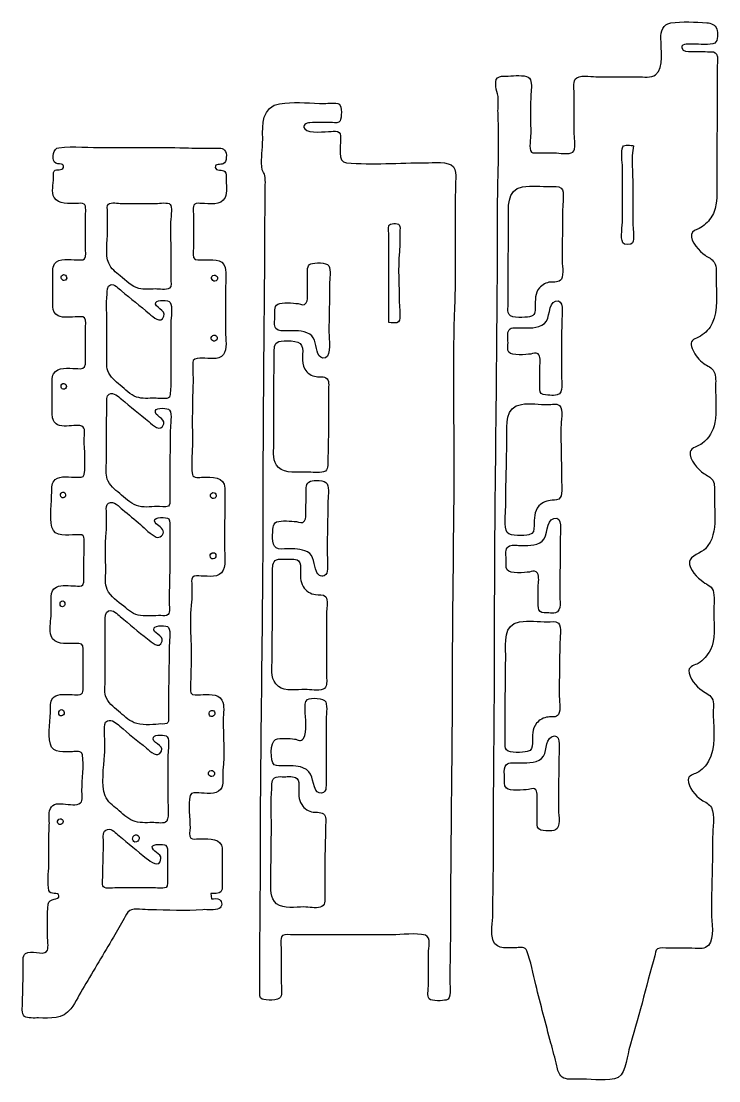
# Model space of a CAD drawing. Extents: x 1 to 424, y 37 to 680.
import ezdxf

# ---------------------------------------------------------------- set-up
doc = ezdxf.new("R2010")
doc.units = 0
doc.header["$MEASUREMENT"] = 0
doc.layers.add('LAYER_1', color=160, linetype='Continuous')

# ---------------------------------------------------------------- blocks, each defined once
blk = doc.blocks.new('AI9-BLK3')
at = {"layer": 'LAYER_1', "color": 7}
for points, knots in [([(-44.27, 272.11), (-46.51, 271.82), (-48.62, 271.82), (-50.62, 270.82), (-59.56, 266.41), (-57.39, 255.59), (-57.74, 247.59), (-57.97, 242.48), (-58.8, 236.77), (-58.03, 231.72), (-57.8, 230.37), (-56.56, 229.54), (-56.33, 228.13), (-55.8, 224.66), (-56.27, 220.72), (-56.27, 217.25), (-56.27, 158.81), (-57.33, 100.37), (-57.33, 41.92), (-57.33, -37.69), (-59.09, -117.36), (-59.09, -196.91), (-59.09, -215.9), (-59.44, -234.77), (-59.44, -253.71), (-59.44, -253.71), (-59.44, -266.76), (-59.44, -266.76), (-59.44, -268.4), (-59.85, -270.76), (-58.03, -271.52), (-55.86, -272.4), (-47.98, -272.52), (-46.8, -270.29), (-45.68, -268.29), (-46.39, -264.46), (-46.39, -262.17), (-46.39, -262.17), (-46.39, -242.42), (-46.39, -242.42), (-46.39, -240.42), (-47.45, -234.18), (-45.63, -233.01), (-44.1, -232.01), (-41.1, -232.54), (-39.33, -232.54), (-39.33, -232.54), (-23.81, -232.54), (-23.81, -232.54), (-23.81, -232.54), (20.64, -232.54), (20.64, -232.54), (26.75, -232.54), (35.16, -231.07), (41.04, -232.77), (44.8, -233.89), (42.86, -240.65), (42.86, -243.47), (42.86, -243.47), (42.86, -263.94), (42.86, -263.94), (42.86, -265.93), (41.98, -269.7), (43.39, -271.28), (45.1, -273.11), (51.51, -272.46), (53.74, -272.05), (57.27, -271.4), (55.92, -263.82), (55.92, -261.11), (55.92, -249.41), (56.27, -237.65), (56.27, -225.84), (56.27, -175.92), (57.33, -125.94), (57.33, -75.91), (57.33, -31.46), (58.33, 12.94), (58.33, 57.44), (58.33, 87.55), (57.44, 118.01), (58.74, 148.11), (59.68, 168.75), (58.8, 189.5), (59.09, 210.2), (59.15, 215.61), (59.44, 220.96), (59.44, 226.43), (59.44, 228.78), (59.68, 231.42), (58.15, 233.42), (55.27, 237.19), (45.45, 235.95), (41.1, 235.95), (25.28, 235.95), (8.82, 234.6), (-6.88, 235.95), (-12.41, 236.42), (-10.41, 246.12), (-10.41, 250.06), (-10.41, 251.41), (-10.11, 253.41), (-11.23, 254.41), (-12.41, 255.41), (-14.7, 255), (-16.05, 255), (-19.81, 255), (-29.46, 253.35), (-32.16, 256.47), (-34.04, 258.65), (-31.04, 260.17), (-29.1, 260.23), (-24.58, 260.47), (-19.93, 260.29), (-15.35, 260.29), (-13.99, 260.29), (-11.35, 259.76), (-10.64, 261.35), (-9.88, 263.17), (-9.35, 270.35), (-11.23, 271.46), (-13.35, 272.76), (-17.87, 271.93), (-20.28, 271.93), (-28.05, 271.93), (-36.75, 273.11), (-44.27, 272.11)], [0, 0, 0, 0, 1, 1, 1, 2, 2, 2, 3, 3, 3, 4, 4, 4, 5, 5, 5, 6, 6, 6, 7, 7, 7, 8, 8, 8, 9, 9, 9, 10, 10, 10, 11, 11, 11, 12, 12, 12, 13, 13, 13, 14, 14, 14, 15, 15, 15, 16, 16, 16, 17, 17, 17, 18, 18, 18, 19, 19, 19, 20, 20, 20, 21, 21, 21, 22, 22, 22, 23, 23, 23, 24, 24, 24, 25, 25, 25, 26, 26, 26, 27, 27, 27, 28, 28, 28, 29, 29, 29, 30, 30, 30, 31, 31, 31, 32, 32, 32, 33, 33, 33, 34, 34, 34, 35, 35, 35, 36, 36, 36, 37, 37, 37, 38, 38, 38, 39, 39, 39, 40, 40, 40, 41, 41, 41, 42, 42, 42, 42]), ([(18.87, 138.94), (20.23, 138.94), (23.87, 138.23), (24.81, 139.47), (26.4, 141.47), (25.22, 148.4), (25.22, 150.93), (25.22, 161.1), (24.28, 171.8), (25.28, 181.98), (25.64, 185.92), (25.58, 189.91), (25.58, 193.97), (25.58, 195.09), (25.99, 197.32), (25.16, 198.32), (24.28, 199.5), (19.4, 199.32), (18.93, 197.79), (18.4, 195.91), (18.87, 193.38), (18.87, 191.5), (18.87, 191.5), (18.87, 178.09), (18.87, 178.09), (18.87, 178.09), (18.87, 162.22), (18.87, 162.22), (18.87, 162.22), (18.87, 138.94), (18.87, 138.94)], [0, 0, 0, 0, 1, 1, 1, 2, 2, 2, 3, 3, 3, 4, 4, 4, 5, 5, 5, 6, 6, 6, 7, 7, 7, 8, 8, 8, 9, 9, 9, 10, 10, 10, 10]), ([(-28.4, 174.63), (-30.93, 173.63), (-30.52, 170.39), (-30.52, 168.22), (-30.52, 168.22), (-30.52, 156.22), (-30.52, 156.22), (-30.52, 154.52), (-30.22, 152.4), (-31.22, 150.93), (-32.57, 148.76), (-34.28, 150.28), (-36.16, 150.52), (-39.28, 150.87), (-45.74, 151.52), (-48.51, 150.11), (-51.09, 148.76), (-50.27, 144.82), (-50.27, 142.46), (-50.33, 140.35), (-50.98, 137.23), (-49.68, 135.41), (-48.27, 133.47), (-45.33, 134), (-43.22, 134), (-38.34, 134), (-33.57, 134.41), (-29.16, 131.94), (-25.4, 129.94), (-25.46, 123.83), (-24.22, 120.24), (-23.52, 118.3), (-21.7, 116.83), (-19.64, 117.65), (-15.76, 119.12), (-17.46, 129.47), (-17.46, 132.94), (-17.46, 142.7), (-17.11, 152.4), (-17.11, 162.22), (-17.11, 165.22), (-16.05, 170.8), (-17.58, 173.45), (-18.87, 175.68), (-26.22, 175.51), (-28.4, 174.63)], [0, 0, 0, 0, 1, 1, 1, 2, 2, 2, 3, 3, 3, 4, 4, 4, 5, 5, 5, 6, 6, 6, 7, 7, 7, 8, 8, 8, 9, 9, 9, 10, 10, 10, 11, 11, 11, 12, 12, 12, 13, 13, 13, 14, 14, 14, 15, 15, 15, 15]), ([(-47.8, 127.41), (-51.15, 126.47), (-50.62, 122.94), (-50.62, 120.24), (-50.62, 112.77), (-50.98, 105.36), (-50.98, 98.01), (-50.98, 98.01), (-50.98, 64.85), (-50.98, 64.85), (-50.98, 60.09), (-51.98, 54.68), (-48.15, 51.15), (-43.92, 47.16), (-36.28, 48.27), (-30.87, 48.27), (-27.75, 48.27), (-23.7, 47.57), (-20.7, 48.45), (-17.46, 49.39), (-18.29, 52.74), (-18.17, 55.33), (-17.93, 61.85), (-17.82, 68.44), (-17.82, 75.08), (-17.82, 75.08), (-17.82, 96.96), (-17.82, 96.96), (-17.82, 99.13), (-17.05, 103.25), (-18.64, 104.95), (-20.34, 106.72), (-23.11, 105.89), (-25.22, 106.19), (-28.05, 106.54), (-30.63, 108.36), (-32.1, 110.71), (-35.1, 115.42), (-32.28, 120.59), (-34.04, 125.12), (-35.34, 128.59), (-44.86, 128.29), (-47.8, 127.41)], [0, 0, 0, 0, 1, 1, 1, 2, 2, 2, 3, 3, 3, 4, 4, 4, 5, 5, 5, 6, 6, 6, 7, 7, 7, 8, 8, 8, 9, 9, 9, 10, 10, 10, 11, 11, 11, 12, 12, 12, 13, 13, 13, 14, 14, 14, 14]), ([(-28.75, 42.69), (-31.69, 41.57), (-31.22, 38.39), (-31.22, 35.93), (-31.22, 31.87), (-31.57, 27.93), (-31.57, 23.93), (-31.57, 22.28), (-31.22, 20.05), (-32.22, 18.64), (-33.57, 16.7), (-35.4, 18.11), (-37.22, 18.23), (-40.51, 18.46), (-46.21, 19.23), (-49.21, 17.99), (-50.56, 17.46), (-51.04, 16.05), (-51.27, 14.76), (-51.74, 11.64), (-52.5, 4.23), (-49.57, 2.29), (-47.86, 1.12), (-44.86, 1.71), (-42.86, 1.71), (-38.51, 1.71), (-34.57, 1.77), (-30.57, -0.18), (-26.28, -2.23), (-26.69, -8.23), (-25.11, -12.05), (-24.28, -13.99), (-22.46, -15.52), (-20.34, -14.58), (-18.7, -13.93), (-18.46, -12.23), (-18.4, -10.64), (-18.23, -6.94), (-18.52, -3.12), (-18.52, 0.65), (-18.52, 10.23), (-18.17, 19.87), (-18.17, 29.58), (-18.17, 32.63), (-17.11, 38.45), (-18.58, 41.16), (-19.93, 43.63), (-26.46, 43.57), (-28.75, 42.69)], [0, 0, 0, 0, 1, 1, 1, 2, 2, 2, 3, 3, 3, 4, 4, 4, 5, 5, 5, 6, 6, 6, 7, 7, 7, 8, 8, 8, 9, 9, 9, 10, 10, 10, 11, 11, 11, 12, 12, 12, 13, 13, 13, 14, 14, 14, 15, 15, 15, 16, 16, 16, 16]), ([(-49.21, -4.94), (-51.98, -6), (-51.68, -9.7), (-51.68, -12.05), (-51.68, -12.05), (-51.68, -33.22), (-51.68, -33.22), (-51.68, -44.57), (-52.03, -55.8), (-52.03, -67.09), (-52.03, -72.49), (-52.98, -78.02), (-48.15, -81.78), (-44.04, -85.02), (-36.87, -83.67), (-31.93, -83.67), (-28.81, -83.67), (-23.99, -84.61), (-21.05, -83.43), (-18.4, -82.37), (-18.87, -79.26), (-18.87, -76.96), (-18.87, -76.96), (-18.87, -57.91), (-18.87, -57.91), (-18.87, -50.68), (-19.23, -43.33), (-18.87, -36.04), (-18.81, -33.75), (-17.93, -29.34), (-19.46, -27.34), (-20.81, -25.58), (-23.7, -26.34), (-25.58, -26.1), (-28.63, -25.75), (-31.46, -23.81), (-33.1, -21.22), (-35.04, -18.11), (-34.75, -14.58), (-34.75, -10.99), (-34.75, -9.23), (-34.4, -6.88), (-35.92, -5.58), (-37.92, -3.94), (-41.86, -4.64), (-44.27, -4.64), (-45.8, -4.64), (-47.8, -4.35), (-49.21, -4.94)], [0, 0, 0, 0, 1, 1, 1, 2, 2, 2, 3, 3, 3, 4, 4, 4, 5, 5, 5, 6, 6, 6, 7, 7, 7, 8, 8, 8, 9, 9, 9, 10, 10, 10, 11, 11, 11, 12, 12, 12, 13, 13, 13, 14, 14, 14, 15, 15, 15, 16, 16, 16, 16]), ([(-30.52, -89.72), (-32.51, -90.84), (-31.93, -94.13), (-31.93, -96.01), (-31.93, -100.66), (-30.34, -109.36), (-32.93, -113.3), (-34.51, -115.77), (-36.16, -113.95), (-38.28, -113.71), (-41.39, -113.42), (-47.04, -112.83), (-49.92, -114.01), (-53.21, -115.36), (-53.27, -127.41), (-50.62, -129.29), (-49.15, -130.35), (-46.68, -129.88), (-44.98, -129.88), (-41.27, -129.88), (-36.92, -129.7), (-33.34, -131.11), (-26.63, -133.76), (-28.16, -139.17), (-25.4, -144.7), (-24.58, -146.4), (-22.4, -147.05), (-20.75, -146.05), (-19.23, -145.17), (-19.29, -143.46), (-19.23, -141.87), (-19.23, -141.87), (-19.23, -131.29), (-19.23, -131.29), (-19.23, -131.29), (-19.23, -103.07), (-19.23, -103.07), (-19.23, -99.72), (-18.23, -94.31), (-19.46, -91.13), (-20.46, -88.61), (-28.46, -88.49), (-30.52, -89.72)], [0, 0, 0, 0, 1, 1, 1, 2, 2, 2, 3, 3, 3, 4, 4, 4, 5, 5, 5, 6, 6, 6, 7, 7, 7, 8, 8, 8, 9, 9, 9, 10, 10, 10, 11, 11, 11, 12, 12, 12, 13, 13, 13, 14, 14, 14, 14]), ([(-49.57, -136.82), (-52.86, -137.76), (-51.86, -141.46), (-52.15, -143.99), (-53.03, -151.28), (-52.39, -158.93), (-52.39, -166.22), (-52.39, -177.39), (-52.74, -188.56), (-52.74, -199.73), (-52.74, -204.61), (-53.45, -210.2), (-49.21, -213.61), (-44.92, -217.02), (-37.81, -215.61), (-32.63, -215.61), (-29.63, -215.61), (-25.69, -216.6), (-22.75, -215.78), (-19.52, -214.84), (-19.93, -211.61), (-19.93, -208.9), (-19.93, -208.9), (-19.93, -189.15), (-19.93, -189.15), (-19.93, -182.03), (-19.58, -174.86), (-19.58, -167.63), (-19.58, -165.45), (-18.81, -161.45), (-20.23, -159.63), (-21.64, -157.81), (-24.99, -158.28), (-26.99, -158.04), (-29.87, -157.75), (-32.46, -155.93), (-33.98, -153.52), (-36.04, -150.22), (-35.81, -146.7), (-35.81, -142.93), (-35.81, -141.23), (-35.4, -138.82), (-36.98, -137.58), (-38.92, -136.05), (-42.33, -136.58), (-44.63, -136.58), (-46.21, -136.58), (-48.04, -136.35), (-49.57, -136.82)], [0, 0, 0, 0, 1, 1, 1, 2, 2, 2, 3, 3, 3, 4, 4, 4, 5, 5, 5, 6, 6, 6, 7, 7, 7, 8, 8, 8, 9, 9, 9, 10, 10, 10, 11, 11, 11, 12, 12, 12, 13, 13, 13, 14, 14, 14, 15, 15, 15, 16, 16, 16, 16])]:
    blk.add_open_spline(points, degree=3, knots=knots, dxfattribs=at)
blk = doc.blocks.new('AI9-BLK2')
at = {"layer": 'LAYER_1', "color": 7}
for points, knots in [([(40.06, 320.31), (35.07, 319.48), (34.07, 315.31), (34.07, 310.96), (34.01, 304.72), (36.42, 293.02), (30.83, 288.85), (28.13, 286.79), (23.54, 287.67), (20.31, 287.67), (20.31, 287.67), (-5.44, 287.67), (-5.44, 287.67), (-8.5, 287.67), (-15.97, 289.03), (-17.91, 286.2), (-19.44, 284.03), (-18.5, 279.27), (-18.5, 276.74), (-18.5, 276.74), (-18.5, 252.75), (-18.5, 252.75), (-18.5, 250.51), (-17.38, 243.16), (-19.32, 241.87), (-21.67, 240.28), (-27.79, 241.46), (-30.49, 241.46), (-30.49, 241.46), (-40.37, 241.46), (-40.37, 241.46), (-41.54, 241.46), (-43.48, 241.11), (-44.43, 241.99), (-46.19, 243.75), (-44.95, 250.69), (-44.95, 253.1), (-44.95, 260.27), (-45.07, 267.39), (-44.95, 274.62), (-44.95, 277.74), (-44.13, 281.79), (-44.78, 284.85), (-45.07, 286.2), (-46.07, 287.44), (-47.48, 287.85), (-51.19, 288.85), (-56.3, 288.03), (-60.12, 288.03), (-61.77, 287.97), (-63.65, 288.14), (-65, 287.03), (-66.53, 285.79), (-66.18, 283.44), (-66.12, 281.68), (-66.12, 279.32), (-65.12, 277.85), (-64.77, 275.68), (-64.3, 272.44), (-64.95, 269.03), (-64.77, 265.8), (-63.77, 245.63), (-65.06, 224.94), (-65.06, 204.77), (-65.06, 121.04), (-66.83, 37.26), (-66.83, -46.41), (-66.83, -91.45), (-67.53, -136.48), (-67.53, -181.52), (-67.53, -194.52), (-67.89, -207.39), (-67.89, -220.33), (-67.89, -225.27), (-69.47, -231.91), (-67.65, -236.55), (-65.47, -242.26), (-58.24, -240.79), (-53.42, -240.79), (-51.3, -240.79), (-48.13, -240.14), (-47.25, -242.61), (-44.78, -249.2), (-43.54, -256.6), (-41.84, -263.37), (-38.9, -275.18), (-35.84, -286.94), (-32.67, -298.64), (-31.43, -303.23), (-30.2, -307.82), (-29.08, -312.4), (-28.43, -314.93), (-28.14, -317.58), (-25.9, -319.28), (-23.38, -321.16), (-19.67, -320.52), (-16.73, -320.52), (-9.5, -320.52), (-1.39, -321.57), (5.85, -320.46), (12.67, -319.4), (13.14, -308.17), (14.66, -302.88), (20.31, -284), (25.01, -264.78), (30.3, -245.73), (30.66, -244.49), (30.83, -242.32), (32.01, -241.55), (33.54, -240.55), (36.83, -241.14), (38.65, -241.14), (44, -241.14), (49.47, -241.08), (54.88, -241.2), (57.88, -241.2), (60.53, -241.85), (62.88, -239.38), (66.88, -235.14), (64.76, -225.03), (64.76, -219.62), (64.76, -204.39), (65.46, -189.05), (65.46, -173.76), (65.46, -168.76), (67.05, -160.3), (64.76, -155.83), (63.47, -153.36), (60.88, -152.59), (58.76, -151.12), (55.23, -148.71), (50.53, -143.48), (50.65, -138.89), (50.71, -136.19), (54, -135.66), (55.94, -134.66), (58.82, -133.13), (61.47, -130.43), (63.05, -127.55), (67.58, -119.79), (66.17, -108.73), (65.82, -100.03), (65.64, -97.03), (66.41, -93.44), (65.52, -90.5), (64.58, -87.51), (61.47, -86.45), (59.11, -84.8), (55.65, -82.39), (50.88, -77.16), (51.06, -72.57), (51.24, -69.87), (54.76, -69.4), (56.65, -68.28), (59.88, -66.34), (62.35, -63.52), (64.11, -60.17), (67.4, -53.82), (66.17, -45.64), (66.17, -38.65), (66.17, -34.35), (66.7, -29.53), (66.05, -25.24), (65.52, -21.71), (62.41, -20.65), (59.82, -18.89), (56.29, -16.6), (51.06, -11.31), (51.41, -6.54), (51.65, -3.43), (58.94, -1.02), (61.05, 1.28), (65.7, 6.16), (66.76, 12.68), (66.82, 19.21), (66.93, 24.38), (66.52, 29.5), (66.52, 34.73), (66.52, 37.32), (66.99, 40.43), (65.58, 42.79), (64.35, 44.9), (62.05, 45.61), (60.17, 46.9), (56.65, 49.37), (51, 55.25), (51.88, 60.07), (52.35, 62.6), (57.23, 63.66), (59.11, 65.07), (63.23, 68.3), (65.82, 72.6), (66.76, 77.77), (68.05, 84.65), (67.23, 92.23), (67.23, 99.29), (67.23, 102.35), (67.76, 105.99), (66.29, 108.76), (64.99, 111.23), (62.23, 112.11), (60.17, 113.64), (57.35, 115.75), (54.88, 118.58), (53.53, 121.87), (53, 122.98), (52.12, 124.75), (52.41, 126.04), (52.94, 128.51), (56.23, 129.1), (58.06, 130.22), (61.11, 132.1), (63.64, 134.8), (65.29, 138.1), (69.17, 145.8), (67.58, 156.5), (67.58, 164.91), (67.58, 168.14), (68.17, 172.14), (66.41, 175.08), (65.11, 177.31), (62.82, 177.96), (60.88, 179.37), (57.64, 181.6), (51.82, 187.54), (52.59, 192.01), (52.94, 194.19), (55.65, 194.83), (57.35, 195.66), (60.17, 197.13), (62.58, 199.24), (64.35, 201.95), (69.23, 209.24), (67.93, 218.59), (67.93, 227), (67.93, 243.93), (68.29, 260.86), (68.29, 277.8), (68.29, 277.8), (68.29, 294.38), (68.29, 294.38), (68.29, 296.32), (68.88, 299.61), (67.88, 301.37), (67.05, 302.96), (65.23, 302.78), (63.7, 302.84), (59.94, 302.84), (56.06, 303.14), (52.41, 302.96), (50.41, 302.78), (47.3, 302.73), (46.77, 305.25), (46.18, 308.31), (52.18, 307.37), (53.82, 307.43), (57, 307.49), (64.05, 306.55), (66.82, 308.13), (68.99, 309.31), (68.64, 314.54), (67.93, 316.6), (67.05, 319.25), (64.52, 320.25), (61.94, 320.42), (55.12, 320.89), (46.77, 321.36), (40.06, 320.31)], [0, 0, 0, 0, 1, 1, 1, 2, 2, 2, 3, 3, 3, 4, 4, 4, 5, 5, 5, 6, 6, 6, 7, 7, 7, 8, 8, 8, 9, 9, 9, 10, 10, 10, 11, 11, 11, 12, 12, 12, 13, 13, 13, 14, 14, 14, 15, 15, 15, 16, 16, 16, 17, 17, 17, 18, 18, 18, 19, 19, 19, 20, 20, 20, 21, 21, 21, 22, 22, 22, 23, 23, 23, 24, 24, 24, 25, 25, 25, 26, 26, 26, 27, 27, 27, 28, 28, 28, 29, 29, 29, 30, 30, 30, 31, 31, 31, 32, 32, 32, 33, 33, 33, 34, 34, 34, 35, 35, 35, 36, 36, 36, 37, 37, 37, 38, 38, 38, 39, 39, 39, 40, 40, 40, 41, 41, 41, 42, 42, 42, 43, 43, 43, 44, 44, 44, 45, 45, 45, 46, 46, 46, 47, 47, 47, 48, 48, 48, 49, 49, 49, 50, 50, 50, 51, 51, 51, 52, 52, 52, 53, 53, 53, 54, 54, 54, 55, 55, 55, 56, 56, 56, 57, 57, 57, 58, 58, 58, 59, 59, 59, 60, 60, 60, 61, 61, 61, 62, 62, 62, 63, 63, 63, 64, 64, 64, 65, 65, 65, 66, 66, 66, 67, 67, 67, 68, 68, 68, 69, 69, 69, 70, 70, 70, 71, 71, 71, 72, 72, 72, 73, 73, 73, 74, 74, 74, 75, 75, 75, 76, 76, 76, 77, 77, 77, 78, 78, 78, 79, 79, 79, 80, 80, 80, 81, 81, 81, 82, 82, 82, 83, 83, 83, 84, 84, 84, 85, 85, 85, 86, 86, 86, 87, 87, 87, 88, 88, 88, 89, 89, 89, 89]), ([(17.49, 245.69), (16.08, 246.05), (11.78, 246.81), (10.96, 245.22), (9.55, 242.34), (10.78, 235.81), (10.78, 232.64), (10.78, 232.64), (10.78, 200.89), (10.78, 200.89), (10.78, 197.24), (9.37, 190.13), (10.96, 186.84), (11.61, 185.54), (16.25, 185.54), (16.9, 186.84), (18.13, 189.37), (17.13, 194.54), (17.13, 197.36), (17.13, 197.36), (17.13, 206.18), (17.13, 206.18), (17.13, 206.18), (17.13, 221.7), (17.13, 221.7), (17.13, 229.23), (15.72, 238.34), (17.49, 245.69)], [0, 0, 0, 0, 1, 1, 1, 2, 2, 2, 3, 3, 3, 4, 4, 4, 5, 5, 5, 6, 6, 6, 7, 7, 7, 8, 8, 8, 9, 9, 9, 9]), ([(-49.89, 220.82), (-59.95, 219.18), (-58.36, 208), (-58.36, 200.54), (-58.36, 186.6), (-58.71, 172.79), (-58.71, 158.91), (-58.71, 158.91), (-58.71, 148.33), (-58.71, 148.33), (-58.71, 146.74), (-59.07, 144.74), (-58.07, 143.45), (-56.13, 140.8), (-48.6, 141.62), (-45.66, 142.03), (-42.31, 142.45), (-42.19, 145.15), (-42.13, 147.97), (-42.13, 152.09), (-42.49, 156.2), (-39.6, 159.56), (-37.96, 161.44), (-35.49, 162.85), (-32.96, 163.08), (-30.78, 163.26), (-27.61, 162.5), (-26.32, 164.91), (-24.73, 167.79), (-25.9, 173.96), (-25.9, 177.25), (-25.9, 187.25), (-25.55, 197.19), (-25.55, 207.24), (-25.55, 210), (-24.2, 218.12), (-26.37, 220), (-28.02, 221.47), (-31.02, 221), (-32.96, 221), (-38.49, 221), (-44.48, 221.7), (-49.89, 220.82)], [0, 0, 0, 0, 1, 1, 1, 2, 2, 2, 3, 3, 3, 4, 4, 4, 5, 5, 5, 6, 6, 6, 7, 7, 7, 8, 8, 8, 9, 9, 9, 10, 10, 10, 11, 11, 11, 12, 12, 12, 13, 13, 13, 14, 14, 14, 14]), ([(-29.79, 151.56), (-34.78, 150.15), (-32.72, 140.86), (-36.55, 137.92), (-40.72, 134.74), (-46.42, 135.27), (-51.3, 135.27), (-53.3, 135.27), (-56.71, 135.92), (-58.07, 134.1), (-59.42, 132.27), (-58.71, 128.57), (-58.71, 126.45), (-58.71, 124.75), (-59.3, 121.93), (-58.18, 120.52), (-56.3, 118.1), (-47.78, 119.16), (-44.95, 119.4), (-43.43, 119.57), (-41.9, 120.69), (-40.49, 119.46), (-38.72, 118.05), (-39.31, 114.69), (-39.31, 112.7), (-39.31, 112.7), (-39.31, 100.35), (-39.31, 100.35), (-39.31, 98.82), (-39.66, 96.7), (-38.49, 95.53), (-37.31, 94.35), (-34.9, 94.59), (-33.31, 94.41), (-31.84, 94.23), (-30.2, 94.23), (-28.79, 94.64), (-24.85, 95.88), (-26.26, 102.76), (-26.26, 105.99), (-26.26, 117.63), (-26.43, 129.28), (-25.96, 140.92), (-25.85, 143.68), (-24.61, 153.09), (-29.79, 151.56)], [0, 0, 0, 0, 1, 1, 1, 2, 2, 2, 3, 3, 3, 4, 4, 4, 5, 5, 5, 6, 6, 6, 7, 7, 7, 8, 8, 8, 9, 9, 9, 10, 10, 10, 11, 11, 11, 12, 12, 12, 13, 13, 13, 14, 14, 14, 15, 15, 15, 15]), ([(-50.6, 88.88), (-60.48, 87.3), (-59.42, 76.54), (-59.42, 68.95), (-59.42, 54.78), (-60.12, 40.73), (-60.12, 26.62), (-60.12, 22.68), (-61.54, 14.39), (-59.12, 11.15), (-57.18, 8.51), (-48.95, 9.27), (-46.01, 9.74), (-43.01, 10.21), (-42.9, 12.74), (-42.84, 15.33), (-42.84, 19.44), (-42.96, 23.97), (-39.96, 27.21), (-37.66, 29.68), (-35.08, 30.26), (-31.9, 30.67), (-30.26, 30.91), (-27.96, 30.5), (-27.02, 32.26), (-25.49, 34.91), (-26.26, 41.49), (-26.26, 44.61), (-26.26, 54.72), (-26.61, 64.84), (-26.61, 74.95), (-26.61, 78.06), (-24.91, 85.77), (-27.43, 88.12), (-29.31, 89.82), (-32.2, 88.71), (-34.37, 88.71), (-39.72, 88.71), (-45.31, 89.71), (-50.6, 88.88)], [0, 0, 0, 0, 1, 1, 1, 2, 2, 2, 3, 3, 3, 4, 4, 4, 5, 5, 5, 6, 6, 6, 7, 7, 7, 8, 8, 8, 9, 9, 9, 10, 10, 10, 11, 11, 11, 12, 12, 12, 13, 13, 13, 13]), ([(-30.84, 19.62), (-35.9, 18.21), (-34.25, 9.04), (-37.96, 5.92), (-41.78, 2.57), (-47.72, 3.33), (-52.36, 3.33), (-54.6, 3.33), (-57.77, 3.92), (-59.24, 1.86), (-60.48, 0.1), (-59.77, -3.49), (-59.77, -5.49), (-59.77, -7.25), (-60.3, -9.95), (-59.24, -11.48), (-57.3, -14.19), (-48.72, -13.25), (-45.66, -12.89), (-44.25, -12.72), (-42.84, -11.66), (-41.54, -12.72), (-39.55, -14.42), (-40.13, -18.42), (-40.31, -20.65), (-40.66, -24.42), (-40.43, -28.24), (-40.37, -31.94), (-40.37, -33.65), (-40.55, -35.53), (-39.25, -36.82), (-37.9, -38.06), (-35.72, -37.53), (-34.02, -37.65), (-32.61, -37.76), (-31.26, -38.06), (-29.84, -37.65), (-25.9, -36.47), (-27.32, -29.53), (-27.32, -26.3), (-27.32, -14.72), (-26.96, -3.07), (-26.96, 8.63), (-26.96, 11.51), (-25.43, 21.27), (-30.84, 19.62)], [0, 0, 0, 0, 1, 1, 1, 2, 2, 2, 3, 3, 3, 4, 4, 4, 5, 5, 5, 6, 6, 6, 7, 7, 7, 8, 8, 8, 9, 9, 9, 10, 10, 10, 11, 11, 11, 12, 12, 12, 13, 13, 13, 14, 14, 14, 15, 15, 15, 15]), ([(-51.66, -43.06), (-61.83, -44.64), (-60.12, -55.81), (-60.12, -63.34), (-60.12, -77.51), (-60.48, -91.56), (-60.48, -105.67), (-60.48, -105.67), (-60.48, -116.26), (-60.48, -116.26), (-60.48, -117.79), (-60.77, -119.55), (-59.65, -120.78), (-57.6, -123.02), (-49.95, -122.25), (-47.07, -121.84), (-44.13, -121.43), (-43.96, -119.14), (-43.9, -116.61), (-43.9, -112.49), (-44.31, -107.97), (-41.37, -104.67), (-39.55, -102.56), (-37.25, -101.15), (-34.37, -100.85), (-32.43, -100.62), (-29.26, -101.44), (-28.08, -99.32), (-26.49, -96.5), (-27.67, -90.21), (-27.67, -86.98), (-27.67, -76.86), (-27.32, -66.81), (-27.32, -56.64), (-27.32, -53.87), (-25.96, -45.76), (-28.14, -43.88), (-29.96, -42.29), (-32.67, -43.11), (-34.72, -43.11), (-40.31, -43.11), (-46.19, -42.17), (-51.66, -43.06)], [0, 0, 0, 0, 1, 1, 1, 2, 2, 2, 3, 3, 3, 4, 4, 4, 5, 5, 5, 6, 6, 6, 7, 7, 7, 8, 8, 8, 9, 9, 9, 10, 10, 10, 11, 11, 11, 12, 12, 12, 13, 13, 13, 14, 14, 14, 14]), ([(-32.25, -112.79), (-36.55, -115.08), (-34.55, -122.96), (-38.31, -126.02), (-42.31, -129.25), (-48.31, -128.6), (-53.07, -128.6), (-55.77, -128.6), (-58.89, -128.02), (-60.42, -130.84), (-61.36, -132.66), (-60.83, -135.48), (-60.83, -137.42), (-60.83, -139.48), (-61.36, -142.48), (-59.71, -144.01), (-57.48, -146.07), (-49.31, -145.13), (-46.37, -144.83), (-45.13, -144.66), (-43.78, -143.77), (-42.54, -144.48), (-40.37, -145.71), (-41.07, -149.48), (-41.07, -151.54), (-41.07, -151.54), (-41.07, -163.53), (-41.07, -163.53), (-41.07, -165.29), (-41.43, -167.41), (-39.96, -168.76), (-38.72, -169.88), (-36.02, -169.88), (-34.37, -169.88), (-32.9, -169.94), (-31.2, -170), (-29.84, -169.35), (-26.67, -167.82), (-28.02, -160.47), (-28.02, -157.53), (-28.02, -145.66), (-28.02, -133.78), (-27.73, -121.9), (-27.61, -119.26), (-26.73, -109.79), (-32.25, -112.79)], [0, 0, 0, 0, 1, 1, 1, 2, 2, 2, 3, 3, 3, 4, 4, 4, 5, 5, 5, 6, 6, 6, 7, 7, 7, 8, 8, 8, 9, 9, 9, 10, 10, 10, 11, 11, 11, 12, 12, 12, 13, 13, 13, 14, 14, 14, 15, 15, 15, 15])]:
    blk.add_open_spline(points, degree=3, knots=knots, dxfattribs=at)
blk = doc.blocks.new('AI9-BLK1')
at = {"layer": 'LAYER_1', "color": 7}
for points, knots in [([(52.91, -191.88), (52.91, -191.88), (52.55, -188.71), (52.55, -188.71), (54.14, -188.59), (57.55, -188.88), (58.61, -187.59), (59.9, -186), (59.26, -182.53), (59.26, -180.59), (59.26, -180.59), (59.26, -166.13), (59.26, -166.13), (59.26, -164.07), (59.67, -161.43), (58.84, -159.43), (56.9, -154.66), (49.03, -155.6), (44.79, -155.55), (43.44, -155.55), (41.44, -155.96), (40.26, -155.13), (38.97, -154.25), (39.85, -150.31), (39.85, -148.84), (39.85, -142.96), (38.38, -134.85), (39.91, -129.15), (40.5, -127.09), (43.5, -127.68), (45.14, -127.68), (49.14, -127.68), (55.55, -129.03), (58.37, -125.56), (60.73, -122.68), (59.31, -117.45), (59.78, -113.92), (61.08, -104.04), (59.96, -93.28), (59.96, -83.23), (59.96, -79.88), (61.02, -74.23), (59.2, -71.29), (56.61, -66.94), (50.49, -68.06), (46.2, -68.06), (44.62, -68.06), (41.15, -68.76), (40.38, -67), (39.74, -65.53), (40.21, -63.29), (40.21, -61.71), (40.21, -57.59), (40.38, -53.53), (40.5, -49.36), (41.03, -36.95), (39.09, -23.96), (40.73, -11.61), (41.15, -8.32), (40.91, -4.79), (40.91, -1.38), (40.91, -0.15), (40.5, 1.97), (41.26, 3.09), (42.15, 4.44), (45.09, 3.91), (46.56, 3.91), (50.79, 3.91), (57.9, 2.5), (59.96, 7.44), (61.9, 11.91), (60.67, 18.84), (60.67, 23.67), (60.67, 34.84), (61.25, 45.95), (60.96, 57.18), (60.78, 64.7), (53.02, 63.88), (47.61, 63.88), (45.67, 63.88), (41.73, 63), (41.26, 65.65), (40.38, 71.11), (41.26, 77.35), (41.26, 82.93), (41.26, 94.1), (41.09, 105.27), (41.56, 116.45), (41.73, 120.62), (41.62, 124.91), (41.62, 129.15), (41.62, 130.73), (41.15, 133.2), (41.79, 134.73), (42.5, 136.26), (45.79, 136.14), (47.26, 136.14), (51.32, 136.26), (57.14, 134.55), (60.08, 138.32), (62.61, 141.55), (61.37, 148.14), (61.37, 152.08), (61.37, 152.08), (61.37, 178.53), (61.37, 178.53), (61.37, 182.42), (62.14, 187.41), (61.14, 191.23), (59.67, 196.94), (52.44, 195.82), (47.97, 195.82), (46.26, 195.82), (42.62, 195.06), (42.03, 197.23), (41.44, 199.52), (41.97, 202.58), (41.97, 204.99), (41.97, 204.99), (41.97, 221.93), (41.97, 221.93), (41.97, 223.69), (41.09, 228.51), (42.73, 229.63), (43.79, 230.33), (45.67, 230.04), (46.91, 230.04), (51.38, 230.04), (58.84, 228.45), (61.14, 233.57), (62.55, 236.68), (61.73, 241.74), (61.73, 245.21), (61.67, 246.5), (61.9, 248.21), (61.02, 249.33), (59.78, 250.91), (55.43, 249.33), (55.14, 251.91), (54.9, 254.26), (58.61, 253.44), (59.9, 254.03), (62.31, 255.09), (62.43, 260.61), (60.84, 262.38), (59.26, 264.14), (56.02, 263.55), (53.96, 263.55), (48.2, 263.55), (42.38, 263.55), (36.68, 263.73), (20.57, 264.32), (4.4, 263.91), (-11.65, 263.91), (-20.88, 263.91), (-30.76, 264.85), (-39.87, 263.85), (-43.11, 263.5), (-44.23, 257.5), (-42.46, 255.15), (-41.35, 253.68), (-39.7, 254.32), (-38.17, 253.91), (-37.23, 253.62), (-36.64, 252.85), (-36.94, 251.91), (-37.76, 249.44), (-41.11, 251.32), (-42.52, 249.68), (-43.4, 248.62), (-43.05, 246.8), (-43.05, 245.56), (-43.05, 241.86), (-44.4, 236.86), (-42.58, 233.57), (-40.23, 229.22), (-33.29, 230.04), (-28.94, 230.04), (-27.7, 229.98), (-25.59, 230.39), (-24.47, 229.63), (-22.88, 228.57), (-23.65, 223.98), (-23.65, 222.28), (-23.65, 222.28), (-23.65, 203.23), (-23.65, 203.23), (-23.65, 201.52), (-22.94, 197.64), (-24.24, 196.35), (-25.23, 195.35), (-27.65, 195.82), (-28.94, 195.82), (-33, 195.82), (-39.76, 197.17), (-42.4, 193.29), (-43.93, 191), (-43.4, 187.82), (-43.4, 185.24), (-43.4, 179.24), (-43.58, 173.18), (-43.4, 167.25), (-43.34, 164.95), (-42.34, 162.84), (-40.23, 161.84), (-37.17, 160.25), (-32, 161.25), (-28.59, 161.25), (-27.35, 161.25), (-25.23, 161.6), (-24.24, 160.66), (-22.94, 159.37), (-23.65, 155.49), (-23.65, 153.84), (-23.65, 153.84), (-23.65, 137.97), (-23.65, 137.97), (-23.65, 135.85), (-23.12, 132.79), (-24.18, 130.91), (-25.12, 129.2), (-28.06, 129.85), (-29.64, 129.85), (-33.94, 129.85), (-40.52, 131.2), (-42.99, 126.62), (-44.23, 124.32), (-43.76, 121.38), (-43.76, 118.92), (-43.76, 113.15), (-44.05, 107.33), (-43.76, 101.63), (-43.64, 99.22), (-42.87, 96.93), (-40.58, 95.75), (-37.7, 94.28), (-32.53, 95.28), (-29.29, 95.28), (-27.94, 95.22), (-26, 95.51), (-24.94, 94.34), (-23.65, 92.93), (-24.35, 88.99), (-24.35, 87.17), (-24.35, 80.23), (-23.35, 72.41), (-24.41, 65.65), (-24.82, 63.41), (-27.29, 63.88), (-28.94, 63.88), (-32.76, 63.88), (-38.88, 65.06), (-41.93, 62.53), (-44.28, 60.59), (-44.11, 57.77), (-44.11, 55.06), (-44.11, 48.36), (-45.52, 39.95), (-43.93, 33.54), (-42.46, 27.43), (-34.29, 28.96), (-29.64, 28.96), (-28.41, 28.96), (-25.88, 29.37), (-25, 28.37), (-24.29, 27.6), (-24.47, 25.02), (-24.41, 24.02), (-24.29, 17.96), (-24.71, 11.73), (-24.71, 5.67), (-24.71, 3.85), (-24.06, 0.26), (-25.12, -1.32), (-25.94, -2.56), (-28.35, -2.09), (-29.64, -2.09), (-33.05, -2.09), (-38.23, -1.15), (-41.29, -2.73), (-43.52, -3.85), (-44.46, -6.09), (-44.46, -8.44), (-44.52, -12.44), (-44.28, -16.49), (-44.52, -20.43), (-44.76, -24.08), (-45.52, -28.96), (-44.46, -32.43), (-42.81, -37.89), (-35.58, -37.01), (-31.06, -37.01), (-29.41, -37.07), (-25.76, -36.31), (-25.18, -38.48), (-24.65, -40.54), (-25.06, -43.36), (-25.06, -45.48), (-25.06, -45.48), (-25.06, -60.3), (-25.06, -60.3), (-25.06, -62.12), (-24.53, -66.23), (-25.94, -67.53), (-27, -68.47), (-29.06, -68.06), (-30.35, -68.06), (-33.82, -68.06), (-38.52, -67.23), (-41.64, -68.76), (-44.81, -70.29), (-44.81, -73.17), (-44.81, -76.17), (-44.81, -83.17), (-46.46, -91.22), (-44.93, -98.04), (-43.52, -104.1), (-36.11, -102.63), (-31.41, -102.63), (-29.53, -102.63), (-25.88, -101.86), (-25.47, -104.45), (-24.35, -111.45), (-25.76, -119.21), (-25.76, -126.27), (-25.76, -128.09), (-25, -132.5), (-26.59, -133.73), (-31.53, -137.44), (-43.4, -129.91), (-45.4, -138.61), (-46.05, -141.32), (-45.4, -144.37), (-45.58, -147.08), (-46.11, -155.19), (-45.87, -163.37), (-45.87, -171.42), (-45.87, -176.18), (-46.99, -182.42), (-45.81, -186.94), (-44.99, -189.94), (-39.99, -187.41), (-39.7, -190.18), (-39.4, -192.82), (-45.75, -191.24), (-46.22, -195.06), (-46.99, -201.82), (-46.58, -209.17), (-46.58, -215.87), (-46.58, -217.75), (-45.75, -222.4), (-47.17, -223.81), (-49.87, -226.51), (-56.69, -222.75), (-59.92, -225.04), (-62.16, -226.57), (-61.39, -230.51), (-61.39, -232.8), (-61.39, -240.27), (-61.75, -247.68), (-61.75, -255.03), (-61.81, -257.26), (-62.63, -261.73), (-60.63, -263.26), (-58.92, -264.55), (-54.34, -264.2), (-52.22, -264.2), (-44.81, -264.26), (-37.46, -265.2), (-32.47, -258.56), (-29.35, -254.5), (-27.12, -249.56), (-24.47, -245.15), (-18.47, -235.21), (-12.65, -225.16), (-6.66, -215.17), (-4.42, -211.46), (-2.3, -207.7), (-0.13, -203.88), (0.75, -202.41), (1.64, -199.88), (3.22, -199), (5.93, -197.41), (12.34, -198.58), (15.51, -198.58), (26.04, -198.58), (37.09, -199.53), (47.61, -198.53), (50.32, -198.29), (55.02, -199.17), (57.43, -197.82), (59.37, -196.82), (59.73, -193.53), (57.73, -192.35), (56.43, -191.53), (54.32, -191.88), (52.91, -191.88)], [0, 0, 0, 0, 1, 1, 1, 2, 2, 2, 3, 3, 3, 4, 4, 4, 5, 5, 5, 6, 6, 6, 7, 7, 7, 8, 8, 8, 9, 9, 9, 10, 10, 10, 11, 11, 11, 12, 12, 12, 13, 13, 13, 14, 14, 14, 15, 15, 15, 16, 16, 16, 17, 17, 17, 18, 18, 18, 19, 19, 19, 20, 20, 20, 21, 21, 21, 22, 22, 22, 23, 23, 23, 24, 24, 24, 25, 25, 25, 26, 26, 26, 27, 27, 27, 28, 28, 28, 29, 29, 29, 30, 30, 30, 31, 31, 31, 32, 32, 32, 33, 33, 33, 34, 34, 34, 35, 35, 35, 36, 36, 36, 37, 37, 37, 38, 38, 38, 39, 39, 39, 40, 40, 40, 41, 41, 41, 42, 42, 42, 43, 43, 43, 44, 44, 44, 45, 45, 45, 46, 46, 46, 47, 47, 47, 48, 48, 48, 49, 49, 49, 50, 50, 50, 51, 51, 51, 52, 52, 52, 53, 53, 53, 54, 54, 54, 55, 55, 55, 56, 56, 56, 57, 57, 57, 58, 58, 58, 59, 59, 59, 60, 60, 60, 61, 61, 61, 62, 62, 62, 63, 63, 63, 64, 64, 64, 65, 65, 65, 66, 66, 66, 67, 67, 67, 68, 68, 68, 69, 69, 69, 70, 70, 70, 71, 71, 71, 72, 72, 72, 73, 73, 73, 74, 74, 74, 75, 75, 75, 76, 76, 76, 77, 77, 77, 78, 78, 78, 79, 79, 79, 80, 80, 80, 81, 81, 81, 82, 82, 82, 83, 83, 83, 84, 84, 84, 85, 85, 85, 86, 86, 86, 87, 87, 87, 88, 88, 88, 89, 89, 89, 90, 90, 90, 91, 91, 91, 92, 92, 92, 93, 93, 93, 94, 94, 94, 95, 95, 95, 96, 96, 96, 97, 97, 97, 98, 98, 98, 99, 99, 99, 100, 100, 100, 101, 101, 101, 102, 102, 102, 103, 103, 103, 104, 104, 104, 105, 105, 105, 106, 106, 106, 107, 107, 107, 108, 108, 108, 109, 109, 109, 110, 110, 110, 111, 111, 111, 112, 112, 112, 113, 113, 113, 114, 114, 114, 115, 115, 115, 116, 116, 116, 117, 117, 117, 118, 118, 118, 119, 119, 119, 120, 120, 120, 121, 121, 121, 122, 122, 122, 123, 123, 123, 124, 124, 124, 125, 125, 125, 126, 126, 126, 127, 127, 127, 128, 128, 128, 129, 129, 129, 130, 130, 130, 131, 131, 131, 132, 132, 132, 132]), ([(-9.71, 229.63), (-10.77, 228.81), (-10.24, 226.22), (-10.24, 225.1), (-10.24, 220.93), (-10.3, 216.81), (-10.3, 212.75), (-10.24, 207.11), (-11.77, 198.88), (-9.48, 193.7), (-8.12, 190.47), (-5.13, 188.18), (-2.48, 186), (0.93, 183.18), (4.34, 179.53), (8.81, 178.42), (11.87, 177.65), (15.51, 178.06), (18.69, 178.12), (20.86, 178.18), (25.45, 177.24), (27.39, 178.53), (28.8, 179.48), (28.21, 182.71), (28.21, 184.18), (28.21, 184.18), (28.21, 200.41), (28.21, 200.41), (28.21, 207.17), (27.74, 214.11), (28.21, 220.87), (28.39, 222.69), (28.98, 227.98), (27.8, 229.45), (26.68, 230.92), (21.1, 230.04), (19.39, 230.04), (19.39, 230.04), (-1.77, 230.04), (-1.77, 230.04), (-3.66, 230.04), (-8.18, 230.86), (-9.71, 229.63)], [0, 0, 0, 0, 1, 1, 1, 2, 2, 2, 3, 3, 3, 4, 4, 4, 5, 5, 5, 6, 6, 6, 7, 7, 7, 8, 8, 8, 9, 9, 9, 10, 10, 10, 11, 11, 11, 12, 12, 12, 13, 13, 13, 14, 14, 14, 14]), ([(-37.64, 186.59), (-39.4, 185.47), (-37.64, 182.36), (-35.76, 183.53), (-33.94, 184.65), (-35.7, 187.82), (-37.64, 186.59)], [0, 0, 0, 0, 1, 1, 1, 2, 2, 2, 2]), ([(53.67, 186.24), (51.85, 185.06), (53.61, 181.94), (55.61, 183.12), (57.79, 184.36), (55.73, 187.53), (53.67, 186.24)], [0, 0, 0, 0, 1, 1, 1, 2, 2, 2, 2]), ([(-8.48, 180.65), (-10.65, 180), (-10.42, 176.77), (-10.54, 175.01), (-11.12, 168.83), (-10.59, 162.42), (-10.59, 156.31), (-10.59, 156.31), (-10.59, 138.32), (-10.59, 138.32), (-10.59, 135.08), (-11.12, 131.5), (-10.01, 128.44), (-8.71, 124.68), (-5.48, 122.15), (-2.48, 119.74), (0.52, 117.27), (3.63, 113.92), (7.4, 112.57), (10.75, 111.33), (14.75, 111.86), (18.33, 111.86), (20.69, 111.86), (24.57, 111.1), (26.74, 112.04), (27.98, 112.57), (27.62, 113.92), (27.8, 115.03), (28.33, 118.39), (28.21, 121.8), (28.21, 125.27), (28.21, 125.27), (28.21, 157.72), (28.21, 157.72), (28.21, 160.6), (29.45, 167.48), (27.8, 169.95), (26.8, 171.48), (19.86, 171.71), (19.1, 169.95), (17.75, 167.07), (25.39, 165.31), (24.04, 161.6), (22.15, 156.43), (17.39, 161.25), (15.16, 163.13), (9.51, 167.77), (3.93, 172.48), (-1.77, 176.95), (-3.42, 178.24), (-6.13, 181.42), (-8.48, 180.65)], [0, 0, 0, 0, 1, 1, 1, 2, 2, 2, 3, 3, 3, 4, 4, 4, 5, 5, 5, 6, 6, 6, 7, 7, 7, 8, 8, 8, 9, 9, 9, 10, 10, 10, 11, 11, 11, 12, 12, 12, 13, 13, 13, 14, 14, 14, 15, 15, 15, 16, 16, 16, 17, 17, 17, 17]), ([(53.61, 149.9), (51.44, 148.67), (53.43, 145.31), (55.55, 146.78), (57.37, 148.02), (55.67, 151.08), (53.61, 149.9)], [0, 0, 0, 0, 1, 1, 1, 2, 2, 2, 2]), ([(-37.41, 120.74), (-39.23, 120.09), (-38.46, 116.68), (-36.41, 117.33), (-34.23, 118.03), (-35.29, 121.44), (-37.41, 120.74)], [0, 0, 0, 0, 1, 1, 1, 2, 2, 2, 2]), ([(-9.18, 114.33), (-11.24, 113.39), (-10.59, 110.15), (-10.59, 108.33), (-10.59, 102.39), (-10.95, 96.57), (-10.95, 90.69), (-10.95, 90.69), (-10.95, 72.35), (-10.95, 72.35), (-10.95, 69.29), (-11.48, 65.7), (-10.42, 62.82), (-9.07, 58.94), (-5.89, 56.53), (-2.83, 54), (0.28, 51.42), (3.46, 48.07), (7.4, 46.71), (11.16, 45.36), (15.8, 45.89), (19.74, 46.18), (21.68, 46.3), (24.86, 45.54), (26.68, 46.42), (27.8, 46.95), (27.45, 48.71), (27.51, 49.77), (27.51, 49.77), (27.51, 59.65), (27.51, 59.65), (27.51, 70.58), (27.86, 81.46), (27.86, 92.46), (27.86, 95.34), (29.09, 102.22), (27.45, 104.69), (26.51, 106.1), (19.51, 106.16), (18.86, 104.33), (17.75, 101.04), (24.98, 99.81), (23.86, 96.34), (22.04, 90.58), (17.28, 95.57), (14.81, 97.63), (9.28, 102.22), (3.69, 106.69), (-1.77, 111.27), (-3.77, 112.92), (-6.36, 115.62), (-9.18, 114.33)], [0, 0, 0, 0, 1, 1, 1, 2, 2, 2, 3, 3, 3, 4, 4, 4, 5, 5, 5, 6, 6, 6, 7, 7, 7, 8, 8, 8, 9, 9, 9, 10, 10, 10, 11, 11, 11, 12, 12, 12, 13, 13, 13, 14, 14, 14, 15, 15, 15, 16, 16, 16, 17, 17, 17, 17]), ([(-37.99, 54.65), (-39.58, 53.65), (-38.41, 50.42), (-36.46, 51.53), (-34.64, 52.59), (-36.11, 55.83), (-37.99, 54.65)], [0, 0, 0, 0, 1, 1, 1, 2, 2, 2, 2]), ([(53.02, 54.3), (51.2, 53.12), (52.85, 49.95), (54.9, 51.18), (56.96, 52.42), (54.96, 55.59), (53.02, 54.3)], [0, 0, 0, 0, 1, 1, 1, 2, 2, 2, 2]), ([(27.51, 18.73), (27.51, 18.73), (27.51, 33.19), (27.51, 33.19), (27.51, 34.6), (28.03, 37.48), (26.92, 38.6), (25.74, 39.78), (17.75, 39.89), (18.22, 37.36), (18.8, 34.66), (22.92, 34.01), (23.63, 31.37), (24.21, 29.19), (21.45, 26.6), (19.39, 27.6), (15.92, 29.13), (12.57, 32.66), (9.75, 35.19), (6.28, 38.31), (2.52, 41.25), (-1.07, 44.24), (-3.13, 45.95), (-6.54, 49.89), (-9.54, 48.24), (-11.3, 47.3), (-10.95, 45.13), (-10.95, 43.42), (-10.95, 39.13), (-10.59, 34.6), (-11.06, 30.37), (-11.95, 22.72), (-11.3, 14.73), (-11.3, 7.08), (-11.3, 3.44), (-11.95, -0.85), (-10.42, -4.2), (-8.36, -8.61), (-4.07, -11.55), (-0.36, -14.43), (2.81, -16.96), (5.57, -19.61), (9.87, -20.02), (13.86, -20.49), (18.16, -20.08), (22.21, -20.08), (23.45, -20.08), (25.57, -20.49), (26.56, -19.49), (27.92, -18.14), (27.15, -13.79), (27.15, -11.97), (27.15, -5.85), (27.45, 0.26), (27.51, 6.38), (27.51, 8.67), (27.51, 16.96), (27.51, 18.73)], [0, 0, 0, 0, 1, 1, 1, 2, 2, 2, 3, 3, 3, 4, 4, 4, 5, 5, 5, 6, 6, 6, 7, 7, 7, 8, 8, 8, 9, 9, 9, 10, 10, 10, 11, 11, 11, 12, 12, 12, 13, 13, 13, 14, 14, 14, 15, 15, 15, 16, 16, 16, 17, 17, 17, 18, 18, 18, 19, 19, 19, 19]), ([(53.26, 17.96), (50.91, 16.96), (52.32, 13.38), (54.61, 14.55), (56.49, 15.55), (55.32, 18.84), (53.26, 17.96)], [0, 0, 0, 0, 1, 1, 1, 2, 2, 2, 2]), ([(-38.11, -11.32), (-39.99, -12.26), (-38.82, -15.67), (-36.82, -14.43), (-35.35, -13.55), (-36.23, -10.44), (-38.11, -11.32)], [0, 0, 0, 0, 1, 1, 1, 2, 2, 2, 2]), ([(-9.54, -17.2), (-12.06, -18.14), (-11.65, -21.08), (-11.65, -23.25), (-11.65, -23.25), (-11.65, -41.6), (-11.65, -41.6), (-11.65, -41.6), (-11.65, -59.59), (-11.65, -59.59), (-11.65, -62.53), (-12.24, -66), (-11.36, -68.76), (-10.12, -72.88), (-6.71, -75.41), (-3.54, -78.05), (-0.6, -80.52), (2.34, -83.52), (5.99, -85.05), (10.04, -86.75), (16.45, -86.46), (20.8, -85.87), (22.27, -85.7), (24.27, -86.11), (25.68, -85.52), (26.98, -84.93), (26.74, -83.34), (26.8, -82.17), (26.8, -82.17), (26.8, -72.29), (26.8, -72.29), (26.8, -61.41), (27.15, -50.42), (27.15, -39.48), (27.15, -36.6), (28.39, -29.72), (26.74, -27.25), (25.74, -25.78), (18.8, -25.84), (17.98, -27.55), (16.57, -30.66), (24.1, -32.07), (22.98, -35.6), (21.21, -41.01), (16.39, -35.95), (14.1, -34.25), (8.34, -30.02), (2.99, -25.19), (-2.48, -20.61), (-4.3, -19.14), (-6.95, -16.2), (-9.54, -17.2)], [0, 0, 0, 0, 1, 1, 1, 2, 2, 2, 3, 3, 3, 4, 4, 4, 5, 5, 5, 6, 6, 6, 7, 7, 7, 8, 8, 8, 9, 9, 9, 10, 10, 10, 11, 11, 11, 12, 12, 12, 13, 13, 13, 14, 14, 14, 15, 15, 15, 16, 16, 16, 17, 17, 17, 17]), ([(-38.82, -77.29), (-40.7, -78.23), (-39.7, -81.87), (-37.46, -80.7), (-35.64, -79.76), (-36.76, -76.29), (-38.82, -77.29)], [0, 0, 0, 0, 1, 1, 1, 2, 2, 2, 2]), ([(52.91, -77.58), (50.55, -78.11), (51.2, -81.99), (53.55, -81.29), (55.55, -80.64), (55.08, -77.11), (52.91, -77.58)], [0, 0, 0, 0, 1, 1, 1, 2, 2, 2, 2]), ([(-10.24, -83.87), (-12.42, -84.76), (-12.01, -87.34), (-12.01, -89.22), (-12.01, -94.4), (-11.71, -99.63), (-12.06, -104.75), (-12.53, -111.98), (-14.18, -122.62), (-11.59, -129.44), (-10.18, -133.03), (-7.07, -135.26), (-4.24, -137.61), (-1.3, -140.08), (1.64, -143.14), (5.28, -144.61), (8.81, -146.08), (13.1, -145.67), (16.92, -145.67), (19.16, -145.67), (22.86, -146.37), (24.98, -145.43), (27.45, -144.32), (26.45, -136.03), (26.45, -133.67), (26.45, -133.67), (26.45, -104.39), (26.45, -104.39), (26.45, -101.81), (27.56, -95.81), (26.04, -93.57), (25.04, -92.1), (18.45, -92.16), (17.63, -93.87), (16.04, -97.16), (24.27, -98.45), (22.45, -102.28), (20.1, -107.27), (15.92, -102.39), (13.39, -100.4), (7.81, -96.1), (2.52, -91.52), (-2.83, -87.05), (-4.83, -85.46), (-7.48, -82.76), (-10.24, -83.87)], [0, 0, 0, 0, 1, 1, 1, 2, 2, 2, 3, 3, 3, 4, 4, 4, 5, 5, 5, 6, 6, 6, 7, 7, 7, 8, 8, 8, 9, 9, 9, 10, 10, 10, 11, 11, 11, 12, 12, 12, 13, 13, 13, 14, 14, 14, 15, 15, 15, 15]), ([(51.96, -114.33), (49.85, -115.56), (51.79, -118.68), (53.85, -117.39), (55.9, -116.15), (53.96, -113.1), (51.96, -114.33)], [0, 0, 0, 0, 1, 1, 1, 2, 2, 2, 2]), ([(-39.76, -143.61), (-41.52, -144.73), (-40.11, -147.61), (-38.17, -146.67), (-36.11, -145.67), (-37.7, -142.32), (-39.76, -143.61)], [0, 0, 0, 0, 1, 1, 1, 2, 2, 2, 2]), ([(-10.24, -149.78), (-13.48, -150.55), (-12.71, -154.49), (-12.71, -156.96), (-12.71, -163.84), (-13.06, -170.66), (-13.06, -177.42), (-13.06, -179.18), (-13.83, -183.24), (-12.71, -184.65), (-11.54, -186.12), (-5.71, -185.18), (-3.89, -185.18), (-3.89, -185.18), (16.92, -185.18), (16.92, -185.18), (19.16, -185.18), (23.21, -186), (25.27, -185), (26.74, -184.3), (26.09, -180.59), (26.09, -179.18), (26.09, -179.18), (26.09, -164.37), (26.09, -164.37), (26.09, -162.9), (26.62, -160.13), (24.98, -159.37), (23.68, -158.78), (17.16, -158.43), (16.86, -160.25), (16.45, -163.19), (22.63, -164.31), (22.21, -167.54), (21.45, -173.83), (15.75, -169.19), (13.39, -167.36), (7.75, -162.9), (2.34, -158.13), (-3.19, -153.61), (-5.01, -152.14), (-7.65, -149.2), (-10.24, -149.78)], [0, 0, 0, 0, 1, 1, 1, 2, 2, 2, 3, 3, 3, 4, 4, 4, 5, 5, 5, 6, 6, 6, 7, 7, 7, 8, 8, 8, 9, 9, 9, 10, 10, 10, 11, 11, 11, 12, 12, 12, 13, 13, 13, 14, 14, 14, 14]), ([(6.69, -153.08), (4.1, -153.61), (4.63, -158.19), (7.34, -157.37), (9.75, -156.72), (9.28, -152.55), (6.69, -153.08)], [0, 0, 0, 0, 1, 1, 1, 2, 2, 2, 2])]:
    blk.add_open_spline(points, degree=3, knots=knots, dxfattribs=at)

msp = doc.modelspace()

# ---------------------------------------------------------------- block references
at = {"layer": 'LAYER_1', "color": 7}
for name, p in [('AI9-BLK2', (355.054125, 358.624535)), ('AI9-BLK3', (205.148201, 358.131542)), ('AI9-BLK1', (63.523254, 339.382902))]:
    msp.add_blockref(name, p, dxfattribs=at)

doc.saveas('drawing.dxf')
